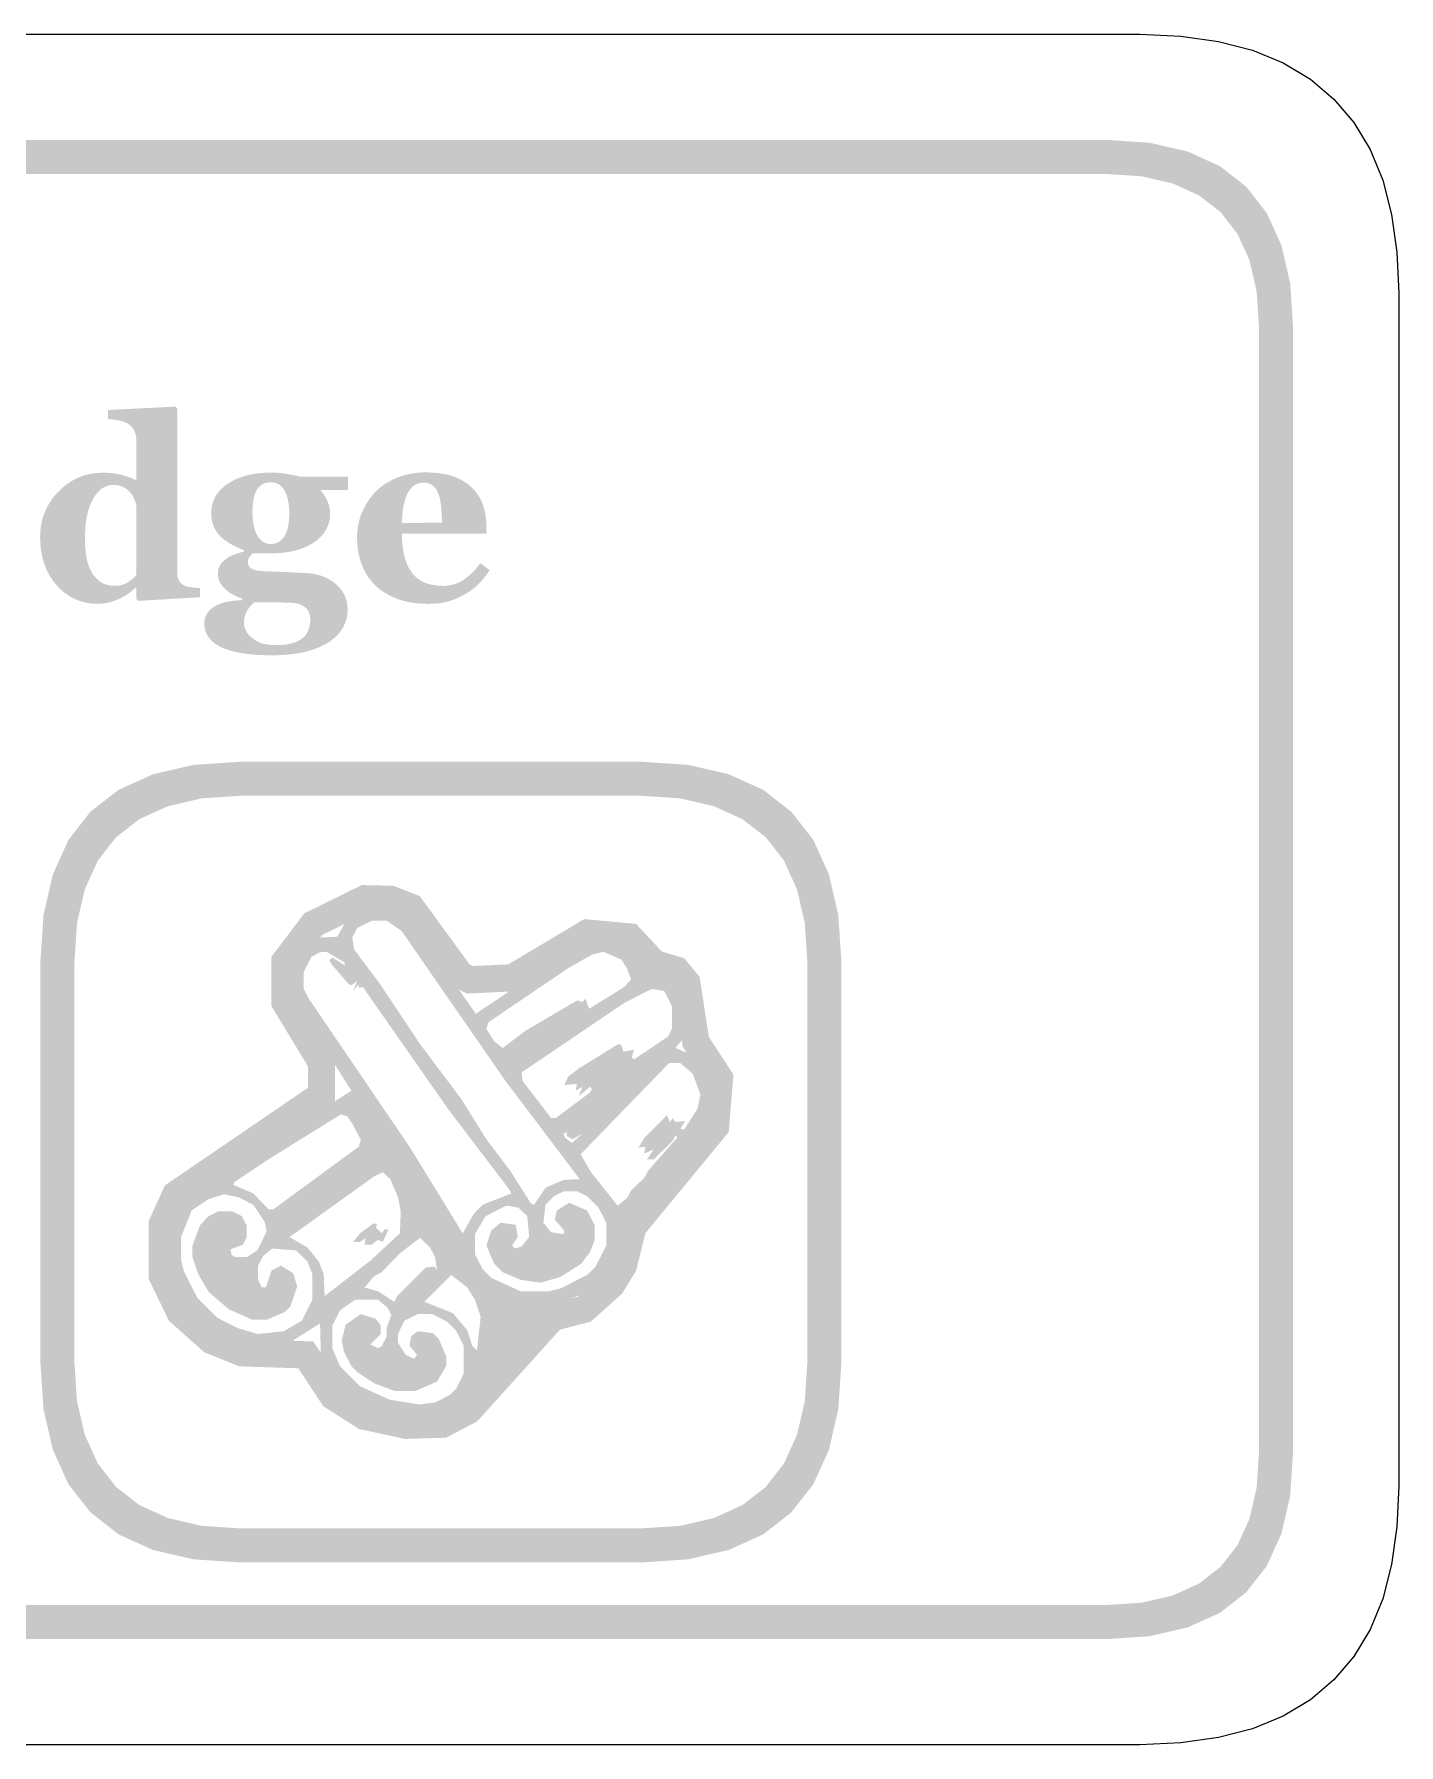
# Model space of a CAD drawing. Header units: millimetres. Extents: x 6 to 297, y 55 to 451.
# Drawn here: x 54.03 to 70.04, y 408.16 to 428.24 of the extents above; entities that cross this region are included whole.
import ezdxf

# ---------------------------------------------------------------- set-up
doc = ezdxf.new("R2010")
doc.units = ezdxf.units.MM
doc.layers.add('CUT', color=1, linetype='Continuous')
doc.layers.add('RASTER', color=7, linetype='Continuous')

msp = doc.modelspace()

# ---------------------------------------------------------------- hatches: boundary and pattern name
at = {"layer": 'RASTER'}
h = msp.add_hatch(color=7, dxfattribs=at)
h.paths.add_polyline_path([(7.2, 424.8), (7.234, 425.316), (7.337, 425.763), (7.509, 426.141), (7.75, 426.45), (8.059, 426.691), (8.438, 426.863), (8.884, 426.966), (9.4, 427), (66.6, 427), (67.116, 426.966), (67.563, 426.863), (67.941, 426.691), (68.25, 426.45), (68.491, 426.141), (68.663, 425.763), (68.766, 425.316), (68.8, 424.8), (68.8, 411.6), (68.766, 411.084), (68.663, 410.638), (68.491, 410.259), (68.25, 409.95), (67.941, 409.709), (67.563, 409.538), (67.116, 409.434), (66.6, 409.4), (9.4, 409.4), (8.884, 409.434), (8.438, 409.538), (8.059, 409.709), (7.75, 409.95), (7.509, 410.259), (7.337, 410.638), (7.234, 411.084), (7.2, 411.6)])
h.paths.add_polyline_path([(7.6, 424.8), (7.6, 411.6), (7.628, 411.178), (7.712, 410.813), (7.853, 410.503), (8.05, 410.25), (8.303, 410.053), (8.612, 409.912), (8.978, 409.828), (9.4, 409.8), (66.6, 409.8), (67.022, 409.828), (67.387, 409.912), (67.697, 410.053), (67.95, 410.25), (68.147, 410.503), (68.288, 410.813), (68.372, 411.178), (68.4, 411.6), (68.4, 424.8), (68.372, 425.222), (68.288, 425.588), (68.147, 425.897), (67.95, 426.15), (67.697, 426.347), (67.387, 426.488), (67.022, 426.572), (66.6, 426.6), (9.4, 426.6), (8.978, 426.572), (8.612, 426.488), (8.303, 426.347), (8.05, 426.15), (7.853, 425.897), (7.712, 425.588), (7.628, 425.222), (7.6, 424.8)], flags=0)
h = msp.add_hatch(color=7, dxfattribs=at)
h.paths.add_polyline_path([(55.972, 421.631), (55.25, 421.588), (55.228, 421.609), (55.228, 421.744), (55.218, 421.746), (55.199, 421.727), (55.179, 421.709), (55.157, 421.691), (55.133, 421.674), (55.108, 421.657), (55.082, 421.641), (55.053, 421.626), (55.024, 421.611), (54.993, 421.597), (54.962, 421.586), (54.932, 421.576), (54.901, 421.568), (54.87, 421.561), (54.839, 421.557), (54.808, 421.554), (54.777, 421.553), (54.705, 421.557), (54.635, 421.567), (54.57, 421.584), (54.507, 421.608), (54.448, 421.639), (54.392, 421.677), (54.339, 421.721), (54.289, 421.773), (54.244, 421.83), (54.205, 421.891), (54.172, 421.956), (54.145, 422.025), (54.124, 422.098), (54.109, 422.175), (54.1, 422.256), (54.097, 422.341), (54.101, 422.417), (54.111, 422.49), (54.127, 422.561), (54.151, 422.628), (54.181, 422.693), (54.218, 422.755), (54.261, 422.815), (54.312, 422.871), (54.367, 422.923), (54.425, 422.968), (54.485, 423.006), (54.549, 423.037), (54.615, 423.062), (54.684, 423.079), (54.756, 423.089), (54.831, 423.093), (54.861, 423.092), (54.89, 423.091), (54.919, 423.089), (54.948, 423.086), (54.975, 423.082), (55.003, 423.077), (55.03, 423.072), (55.057, 423.066), (55.082, 423.059), (55.107, 423.051), (55.13, 423.044), (55.151, 423.036), (55.172, 423.028), (55.191, 423.02), (55.209, 423.011), (55.225, 423.002), (55.225, 423.481), (55.225, 423.494), (55.224, 423.508), (55.222, 423.521), (55.22, 423.533), (55.217, 423.546), (55.213, 423.558), (55.208, 423.571), (55.203, 423.583), (55.197, 423.594), (55.191, 423.605), (55.185, 423.615), (55.177, 423.625), (55.17, 423.634), (55.162, 423.642), (55.153, 423.65), (55.145, 423.657), (55.133, 423.664), (55.12, 423.672), (55.107, 423.678), (55.093, 423.684), (55.079, 423.69), (55.064, 423.695), (55.048, 423.699), (55.031, 423.703), (55.014, 423.706), (54.997, 423.709), (54.98, 423.712), (54.963, 423.715), (54.946, 423.717), (54.928, 423.719), (54.911, 423.721), (54.894, 423.723), (54.894, 423.829), (55.685, 423.868), (55.707, 423.844), (55.707, 421.924), (55.707, 421.91), (55.708, 421.897), (55.71, 421.884), (55.712, 421.872), (55.714, 421.861), (55.717, 421.85), (55.721, 421.84), (55.725, 421.83), (55.73, 421.821), (55.736, 421.812), (55.742, 421.804), (55.749, 421.796), (55.757, 421.789), (55.766, 421.782), (55.775, 421.776), (55.785, 421.77), (55.793, 421.766), (55.802, 421.762), (55.812, 421.759), (55.823, 421.756), (55.834, 421.753), (55.847, 421.751), (55.86, 421.748), (55.875, 421.746), (55.889, 421.745), (55.903, 421.743), (55.916, 421.742), (55.929, 421.741), (55.941, 421.74), (55.952, 421.739), (55.962, 421.738), (55.972, 421.738)])
h.paths.add_polyline_path([(55.225, 421.892), (55.225, 422.719), (55.222, 422.728), (55.219, 422.736), (55.216, 422.745), (55.213, 422.755), (55.209, 422.764), (55.205, 422.774), (55.201, 422.784), (55.197, 422.794), (55.192, 422.804), (55.187, 422.814), (55.181, 422.824), (55.175, 422.834), (55.168, 422.843), (55.161, 422.853), (55.154, 422.862), (55.146, 422.871), (55.138, 422.879), (55.13, 422.886), (55.121, 422.894), (55.112, 422.9), (55.102, 422.907), (55.091, 422.914), (55.08, 422.92), (55.068, 422.926), (55.055, 422.931), (55.042, 422.936), (55.029, 422.94), (55.015, 422.943), (55.001, 422.946), (54.987, 422.948), (54.972, 422.949), (54.957, 422.949), (54.921, 422.947), (54.887, 422.939), (54.855, 422.926), (54.824, 422.908), (54.795, 422.884), (54.767, 422.856), (54.741, 422.822), (54.717, 422.784), (54.695, 422.74), (54.676, 422.692), (54.66, 422.64), (54.646, 422.584), (54.636, 422.523), (54.629, 422.459), (54.625, 422.39), (54.623, 422.316), (54.623, 422.287), (54.624, 422.258), (54.625, 422.231), (54.627, 422.204), (54.63, 422.177), (54.633, 422.152), (54.636, 422.127), (54.64, 422.103), (54.645, 422.08), (54.65, 422.057), (54.656, 422.035), (54.663, 422.013), (54.671, 421.992), (54.68, 421.971), (54.689, 421.951), (54.699, 421.931), (54.71, 421.912), (54.722, 421.894), (54.734, 421.878), (54.748, 421.862), (54.762, 421.847), (54.777, 421.834), (54.792, 421.821), (54.808, 421.809), (54.825, 421.799), (54.843, 421.79), (54.862, 421.783), (54.882, 421.777), (54.902, 421.772), (54.924, 421.768), (54.946, 421.766), (54.969, 421.766), (54.991, 421.766), (55.012, 421.768), (55.031, 421.77), (55.05, 421.774), (55.068, 421.779), (55.085, 421.785), (55.102, 421.792), (55.117, 421.8), (55.131, 421.809), (55.145, 421.819), (55.159, 421.829), (55.173, 421.84), (55.187, 421.852), (55.2, 421.864), (55.213, 421.878), (55.225, 421.892)], flags=0)
h = msp.add_hatch(color=7, dxfattribs=at)
h.paths.add_polyline_path([(57.708, 422.889), (57.386, 422.889), (57.4, 422.873), (57.413, 422.856), (57.425, 422.84), (57.436, 422.823), (57.446, 422.806), (57.455, 422.788), (57.464, 422.771), (57.471, 422.753), (57.478, 422.735), (57.484, 422.717), (57.489, 422.698), (57.493, 422.68), (57.496, 422.661), (57.498, 422.642), (57.5, 422.623), (57.5, 422.603), (57.499, 422.578), (57.497, 422.554), (57.492, 422.529), (57.486, 422.505), (57.479, 422.482), (57.47, 422.459), (57.459, 422.436), (57.446, 422.414), (57.432, 422.392), (57.417, 422.371), (57.4, 422.352), (57.383, 422.333), (57.365, 422.316), (57.346, 422.299), (57.325, 422.284), (57.304, 422.269), (57.281, 422.256), (57.257, 422.242), (57.232, 422.23), (57.207, 422.219), (57.18, 422.208), (57.152, 422.198), (57.124, 422.189), (57.094, 422.18), (57.064, 422.173), (57.033, 422.166), (57.001, 422.16), (56.969, 422.156), (56.936, 422.152), (56.903, 422.15), (56.868, 422.148), (56.833, 422.148), (56.595, 422.148), (56.59, 422.144), (56.586, 422.14), (56.581, 422.136), (56.576, 422.131), (56.571, 422.125), (56.566, 422.119), (56.561, 422.113), (56.556, 422.106), (56.551, 422.099), (56.547, 422.092), (56.543, 422.085), (56.54, 422.078), (56.538, 422.071), (56.536, 422.064), (56.535, 422.058), (56.535, 422.051), (56.535, 422.036), (56.538, 422.021), (56.542, 422.008), (56.547, 421.997), (56.555, 421.986), (56.564, 421.977), (56.574, 421.969), (56.586, 421.962), (56.6, 421.956), (56.617, 421.951), (56.636, 421.946), (56.658, 421.942), (56.683, 421.939), (56.71, 421.937), (56.74, 421.935), (56.772, 421.934), (56.805, 421.933), (56.839, 421.932), (56.872, 421.931), (56.906, 421.93), (56.94, 421.928), (56.974, 421.927), (57.007, 421.925), (57.042, 421.923), (57.074, 421.921), (57.105, 421.919), (57.133, 421.918), (57.158, 421.917), (57.181, 421.916), (57.202, 421.915), (57.22, 421.914), (57.236, 421.913), (57.258, 421.912), (57.279, 421.91), (57.3, 421.907), (57.321, 421.903), (57.342, 421.898), (57.363, 421.892), (57.384, 421.886), (57.405, 421.879), (57.425, 421.871), (57.445, 421.863), (57.464, 421.854), (57.483, 421.844), (57.501, 421.834), (57.518, 421.824), (57.534, 421.812), (57.55, 421.801), (57.566, 421.787), (57.582, 421.773), (57.597, 421.758), (57.611, 421.742), (57.625, 421.725), (57.638, 421.708), (57.65, 421.689), (57.661, 421.67), (57.671, 421.649), (57.68, 421.628), (57.688, 421.606), (57.694, 421.584), (57.699, 421.56), (57.702, 421.536), (57.704, 421.511), (57.705, 421.486), (57.704, 421.458), (57.702, 421.431), (57.698, 421.404), (57.692, 421.378), (57.684, 421.352), (57.675, 421.326), (57.664, 421.301), (57.652, 421.276), (57.637, 421.252), (57.621, 421.229), (57.604, 421.206), (57.584, 421.185), (57.563, 421.164), (57.54, 421.144), (57.515, 421.125), (57.488, 421.106), (57.459, 421.088), (57.428, 421.071), (57.395, 421.055), (57.361, 421.04), (57.326, 421.026), (57.289, 421.013), (57.25, 421.001), (57.211, 420.991), (57.169, 420.981), (57.125, 420.973), (57.078, 420.966), (57.03, 420.96), (56.978, 420.955), (56.925, 420.952), (56.869, 420.95), (56.81, 420.95), (56.717, 420.951), (56.629, 420.955), (56.547, 420.963), (56.471, 420.973), (56.401, 420.986), (56.336, 421.002), (56.277, 421.021), (56.224, 421.043), (56.177, 421.068), (56.136, 421.096), (56.102, 421.127), (56.074, 421.161), (56.052, 421.197), (56.036, 421.237), (56.027, 421.279), (56.023, 421.325), (56.025, 421.353), (56.03, 421.38), (56.039, 421.406), (56.051, 421.43), (56.066, 421.453), (56.084, 421.475), (56.106, 421.496), (56.132, 421.515), (56.161, 421.533), (56.194, 421.548), (56.23, 421.562), (56.27, 421.573), (56.314, 421.582), (56.362, 421.589), (56.413, 421.594), (56.469, 421.597), (56.469, 421.615), (56.436, 421.626), (56.405, 421.639), (56.376, 421.653), (56.349, 421.668), (56.323, 421.683), (56.3, 421.7), (56.278, 421.717), (56.259, 421.735), (56.241, 421.755), (56.226, 421.775), (56.213, 421.795), (56.202, 421.817), (56.194, 421.839), (56.188, 421.862), (56.184, 421.886), (56.183, 421.911), (56.184, 421.926), (56.185, 421.94), (56.187, 421.954), (56.191, 421.967), (56.195, 421.98), (56.2, 421.992), (56.206, 422.004), (56.213, 422.015), (56.221, 422.025), (56.229, 422.035), (56.238, 422.045), (56.247, 422.054), (56.257, 422.064), (56.268, 422.073), (56.279, 422.081), (56.29, 422.089), (56.301, 422.096), (56.312, 422.103), (56.323, 422.109), (56.335, 422.115), (56.348, 422.121), (56.361, 422.126), (56.375, 422.132), (56.39, 422.137), (56.404, 422.142), (56.418, 422.146), (56.431, 422.151), (56.443, 422.155), (56.455, 422.158), (56.467, 422.162), (56.478, 422.165), (56.488, 422.168), (56.488, 422.184), (56.44, 422.203), (56.395, 422.223), (56.354, 422.244), (56.316, 422.266), (56.282, 422.289), (56.25, 422.312), (56.222, 422.337), (56.197, 422.363), (56.175, 422.39), (56.156, 422.419), (56.14, 422.449), (56.127, 422.48), (56.117, 422.513), (56.11, 422.548), (56.105, 422.584), (56.104, 422.621), (56.107, 422.673), (56.116, 422.723), (56.132, 422.77), (56.154, 422.815), (56.182, 422.856), (56.216, 422.895), (56.256, 422.932), (56.302, 422.965), (56.354, 422.995), (56.408, 423.022), (56.466, 423.044), (56.528, 423.062), (56.592, 423.076), (56.66, 423.086), (56.731, 423.092), (56.806, 423.094), (56.83, 423.094), (56.855, 423.093), (56.879, 423.092), (56.904, 423.09), (56.928, 423.088), (56.951, 423.085), (56.975, 423.081), (56.998, 423.077), (57.021, 423.073), (57.042, 423.069), (57.062, 423.065), (57.08, 423.061), (57.097, 423.058), (57.113, 423.054), (57.127, 423.051), (57.14, 423.047), (57.708, 423.047)])
h.paths.add_polyline_path([(57.021, 422.609), (57.02, 422.651), (57.018, 422.69), (57.013, 422.728), (57.007, 422.763), (57, 422.795), (56.991, 422.826), (56.979, 422.854), (56.967, 422.88), (56.952, 422.904), (56.936, 422.924), (56.918, 422.941), (56.898, 422.955), (56.876, 422.966), (56.853, 422.974), (56.827, 422.978), (56.8, 422.98), (56.786, 422.979), (56.772, 422.978), (56.759, 422.976), (56.746, 422.973), (56.734, 422.969), (56.722, 422.965), (56.711, 422.959), (56.7, 422.953), (56.69, 422.946), (56.68, 422.938), (56.671, 422.929), (56.662, 422.92), (56.653, 422.909), (56.646, 422.899), (56.638, 422.887), (56.631, 422.874), (56.625, 422.862), (56.62, 422.848), (56.615, 422.835), (56.61, 422.82), (56.607, 422.806), (56.603, 422.79), (56.6, 422.774), (56.598, 422.758), (56.596, 422.741), (56.594, 422.724), (56.592, 422.707), (56.591, 422.69), (56.59, 422.673), (56.589, 422.656), (56.589, 422.639), (56.589, 422.621), (56.59, 422.582), (56.592, 422.545), (56.597, 422.509), (56.603, 422.476), (56.611, 422.444), (56.62, 422.414), (56.631, 422.385), (56.645, 422.359), (56.659, 422.335), (56.675, 422.314), (56.693, 422.296), (56.712, 422.282), (56.732, 422.271), (56.754, 422.263), (56.778, 422.258), (56.803, 422.256), (56.828, 422.258), (56.852, 422.262), (56.875, 422.269), (56.896, 422.279), (56.915, 422.292), (56.933, 422.308), (56.95, 422.327), (56.965, 422.349), (56.978, 422.373), (56.989, 422.399), (56.999, 422.428), (57.007, 422.46), (57.013, 422.494), (57.017, 422.53), (57.02, 422.568), (57.021, 422.609)], flags=0)
h.paths.add_polyline_path([(57.267, 421.379), (57.267, 421.391), (57.265, 421.404), (57.263, 421.416), (57.26, 421.428), (57.256, 421.441), (57.251, 421.453), (57.246, 421.465), (57.239, 421.478), (57.231, 421.49), (57.221, 421.501), (57.209, 421.512), (57.194, 421.522), (57.178, 421.532), (57.159, 421.541), (57.138, 421.55), (57.115, 421.558), (57.1, 421.56), (57.084, 421.562), (57.066, 421.563), (57.045, 421.565), (57.022, 421.566), (56.997, 421.567), (56.97, 421.568), (56.941, 421.569), (56.91, 421.57), (56.875, 421.571), (56.838, 421.571), (56.798, 421.571), (56.755, 421.572), (56.709, 421.572), (56.661, 421.572), (56.609, 421.572), (56.597, 421.561), (56.585, 421.549), (56.573, 421.537), (56.562, 421.524), (56.552, 421.511), (56.542, 421.497), (56.533, 421.483), (56.524, 421.468), (56.516, 421.453), (56.509, 421.437), (56.503, 421.42), (56.498, 421.402), (56.494, 421.383), (56.491, 421.364), (56.49, 421.344), (56.489, 421.323), (56.49, 421.314), (56.491, 421.304), (56.492, 421.295), (56.494, 421.285), (56.497, 421.275), (56.501, 421.264), (56.505, 421.253), (56.51, 421.243), (56.515, 421.232), (56.521, 421.221), (56.528, 421.21), (56.536, 421.2), (56.545, 421.19), (56.554, 421.18), (56.564, 421.17), (56.574, 421.161), (56.587, 421.15), (56.601, 421.14), (56.614, 421.131), (56.628, 421.123), (56.643, 421.115), (56.658, 421.107), (56.673, 421.1), (56.688, 421.094), (56.705, 421.088), (56.724, 421.083), (56.745, 421.079), (56.768, 421.076), (56.792, 421.073), (56.819, 421.071), (56.848, 421.07), (56.879, 421.07), (56.925, 421.071), (56.968, 421.074), (57.008, 421.08), (57.046, 421.088), (57.08, 421.098), (57.112, 421.111), (57.141, 421.126), (57.167, 421.143), (57.191, 421.163), (57.211, 421.185), (57.228, 421.21), (57.242, 421.239), (57.253, 421.269), (57.261, 421.303), (57.266, 421.34), (57.267, 421.379)], flags=0)
h = msp.add_hatch(color=7, dxfattribs=at)
h.paths.add_polyline_path([(59.372, 421.95), (59.359, 421.929), (59.345, 421.909), (59.331, 421.889), (59.315, 421.869), (59.3, 421.849), (59.283, 421.83), (59.266, 421.811), (59.248, 421.793), (59.23, 421.774), (59.211, 421.757), (59.191, 421.74), (59.171, 421.724), (59.15, 421.708), (59.128, 421.694), (59.106, 421.679), (59.083, 421.666), (59.059, 421.652), (59.034, 421.64), (59.01, 421.628), (58.985, 421.617), (58.96, 421.607), (58.935, 421.598), (58.91, 421.589), (58.885, 421.582), (58.859, 421.575), (58.833, 421.569), (58.806, 421.564), (58.777, 421.56), (58.748, 421.557), (58.718, 421.555), (58.686, 421.554), (58.654, 421.553), (58.601, 421.554), (58.55, 421.557), (58.5, 421.562), (58.452, 421.569), (58.406, 421.577), (58.362, 421.588), (58.32, 421.6), (58.28, 421.615), (58.242, 421.631), (58.205, 421.648), (58.17, 421.667), (58.136, 421.687), (58.105, 421.708), (58.075, 421.731), (58.047, 421.755), (58.02, 421.78), (57.995, 421.807), (57.972, 421.835), (57.95, 421.863), (57.93, 421.894), (57.912, 421.925), (57.895, 421.957), (57.88, 421.991), (57.867, 422.026), (57.855, 422.061), (57.845, 422.098), (57.836, 422.135), (57.829, 422.173), (57.824, 422.212), (57.82, 422.251), (57.817, 422.291), (57.816, 422.332), (57.817, 422.37), (57.82, 422.406), (57.824, 422.443), (57.83, 422.479), (57.838, 422.514), (57.847, 422.55), (57.858, 422.584), (57.871, 422.619), (57.886, 422.653), (57.902, 422.685), (57.919, 422.717), (57.938, 422.748), (57.958, 422.778), (57.98, 422.807), (58.003, 422.835), (58.027, 422.863), (58.053, 422.888), (58.08, 422.912), (58.109, 422.935), (58.14, 422.957), (58.172, 422.977), (58.206, 422.996), (58.241, 423.014), (58.279, 423.031), (58.317, 423.046), (58.357, 423.059), (58.397, 423.07), (58.439, 423.079), (58.482, 423.087), (58.526, 423.092), (58.571, 423.095), (58.618, 423.096), (58.668, 423.095), (58.716, 423.092), (58.761, 423.089), (58.804, 423.083), (58.845, 423.076), (58.884, 423.068), (58.92, 423.057), (58.955, 423.046), (58.987, 423.033), (59.018, 423.019), (59.047, 423.003), (59.075, 422.986), (59.102, 422.969), (59.127, 422.95), (59.151, 422.929), (59.173, 422.908), (59.193, 422.887), (59.212, 422.864), (59.229, 422.841), (59.245, 422.817), (59.259, 422.792), (59.273, 422.766), (59.284, 422.739), (59.294, 422.711), (59.303, 422.683), (59.311, 422.654), (59.318, 422.624), (59.323, 422.595), (59.327, 422.565), (59.33, 422.535), (59.332, 422.504), (59.333, 422.473), (59.333, 422.378), (58.342, 422.378), (58.344, 422.305), (58.35, 422.237), (58.359, 422.173), (58.371, 422.113), (58.387, 422.059), (58.407, 422.008), (58.431, 421.962), (58.458, 421.921), (58.489, 421.884), (58.524, 421.852), (58.564, 421.825), (58.608, 421.803), (58.656, 421.786), (58.708, 421.774), (58.765, 421.767), (58.826, 421.764), (58.86, 421.765), (58.893, 421.769), (58.925, 421.775), (58.956, 421.783), (58.987, 421.794), (59.017, 421.806), (59.045, 421.822), (59.073, 421.84), (59.1, 421.859), (59.126, 421.88), (59.151, 421.902), (59.175, 421.925), (59.198, 421.95), (59.22, 421.975), (59.241, 422.002), (59.261, 422.031)])
h.paths.add_polyline_path([(58.813, 422.507), (58.812, 422.529), (58.812, 422.551), (58.811, 422.573), (58.81, 422.596), (58.809, 422.618), (58.808, 422.641), (58.806, 422.664), (58.804, 422.687), (58.801, 422.709), (58.798, 422.731), (58.795, 422.751), (58.792, 422.771), (58.788, 422.789), (58.783, 422.806), (58.778, 422.823), (58.773, 422.838), (58.766, 422.854), (58.759, 422.87), (58.752, 422.885), (58.743, 422.898), (58.735, 422.911), (58.725, 422.922), (58.715, 422.932), (58.705, 422.942), (58.694, 422.95), (58.682, 422.957), (58.669, 422.963), (58.656, 422.968), (58.642, 422.972), (58.627, 422.975), (58.612, 422.976), (58.596, 422.977), (58.568, 422.975), (58.542, 422.97), (58.517, 422.961), (58.494, 422.948), (58.472, 422.932), (58.452, 422.913), (58.433, 422.889), (58.416, 422.863), (58.4, 422.832), (58.386, 422.797), (58.374, 422.758), (58.364, 422.715), (58.355, 422.668), (58.349, 422.616), (58.345, 422.561), (58.342, 422.501)], flags=0)
h = msp.add_hatch(color=7, dxfattribs=at)
h.paths.add_polyline_path([(54.1, 417.35), (54.137, 417.901), (54.247, 418.378), (54.43, 418.782), (54.687, 419.113), (55.018, 419.37), (55.422, 419.553), (55.899, 419.663), (56.45, 419.7), (61.15, 419.7), (61.701, 419.663), (62.178, 419.553), (62.582, 419.37), (62.913, 419.112), (63.17, 418.782), (63.353, 418.378), (63.463, 417.901), (63.5, 417.35), (63.5, 412.65), (63.463, 412.099), (63.353, 411.622), (63.17, 411.218), (62.912, 410.888), (62.582, 410.63), (62.178, 410.447), (61.701, 410.337), (61.15, 410.3), (56.45, 410.3), (55.899, 410.337), (55.422, 410.447), (55.018, 410.63), (54.688, 410.888), (54.43, 411.218), (54.247, 411.622), (54.137, 412.099), (54.1, 412.65)])
h.paths.add_polyline_path([(54.5, 417.35), (54.5, 412.65), (54.53, 412.193), (54.622, 411.797), (54.774, 411.462), (54.987, 411.188), (55.262, 410.974), (55.597, 410.822), (55.993, 410.73), (56.45, 410.7), (61.15, 410.7), (61.607, 410.73), (62.003, 410.822), (62.338, 410.974), (62.613, 411.188), (62.826, 411.462), (62.978, 411.797), (63.07, 412.193), (63.1, 412.65), (63.1, 417.35), (63.07, 417.807), (62.978, 418.203), (62.826, 418.538), (62.613, 418.813), (62.338, 419.026), (62.003, 419.178), (61.607, 419.27), (61.15, 419.3), (56.45, 419.3), (55.993, 419.27), (55.597, 419.178), (55.262, 419.026), (54.988, 418.813), (54.774, 418.538), (54.622, 418.203), (54.53, 417.807), (54.5, 417.35)], flags=0)
h = msp.add_hatch(color=7, dxfattribs=at)
h.paths.add_polyline_path([(57.872, 418.252), (58.241, 418.244), (58.552, 418.123), (59.136, 417.322), (59.175, 417.302), (59.591, 417.321), (60.482, 417.853), (61.09, 417.796), (61.393, 417.472), (61.656, 417.393), (61.836, 417.174), (61.944, 416.469), (62.233, 416.027), (62.178, 415.353), (61.201, 414.167), (61.09, 413.723), (60.924, 413.454), (60.56, 413.128), (60.197, 413.033), (59.226, 411.956), (58.86, 411.765), (58.382, 411.75), (57.839, 411.867), (57.418, 412.136), (57.126, 412.58), (56.435, 412.602), (56.024, 412.767), (55.608, 413.138), (55.371, 413.628), (55.371, 414.309), (55.561, 414.726), (57.239, 415.872), (57.239, 416.125), (56.81, 416.834), (56.81, 417.408), (57.197, 417.92)])
h.paths.add_polyline_path([(57.943, 417.93), (57.406, 417.666), (57.13, 417.301), (57.13, 416.924), (57.559, 416.214), (57.559, 415.703), (55.815, 414.512), (55.691, 414.239), (55.691, 413.702), (55.868, 413.335), (56.195, 413.043), (56.501, 412.92), (57.303, 412.895), (57.648, 412.369), (57.963, 412.168), (58.411, 412.071), (58.777, 412.083), (59.027, 412.213), (60.024, 413.319), (60.404, 413.418), (60.676, 413.662), (60.792, 413.848), (60.908, 414.315), (61.867, 415.479), (61.905, 415.943), (61.638, 416.352), (61.533, 417.039), (61.471, 417.115), (61.219, 417.19), (60.939, 417.489), (60.556, 417.525), (59.686, 417.006), (59.104, 416.978), (58.922, 417.072), (58.348, 417.858), (58.177, 417.925), (57.943, 417.93)], flags=0)
h = msp.add_hatch(color=7, dxfattribs=at)
h.paths.add_polyline_path([(57.938, 417.994), (58.162, 418.004), (58.406, 417.88), (59.21, 416.742), (60.261, 417.445), (60.573, 417.602), (60.84, 417.602), (61.018, 417.512), (61.085, 417.445), (61.199, 417.224), (61.41, 417.2), (61.554, 417.11), (61.677, 416.866), (61.677, 416.564), (61.62, 416.42), (61.554, 416.34), (61.788, 416.239), (61.888, 416.139), (62.012, 415.828), (61.979, 415.593), (61.821, 415.315), (60.931, 414.264), (60.907, 414.02), (60.84, 413.819), (60.75, 413.675), (60.516, 413.474), (60.06, 413.293), (59.913, 413.106), (59.726, 412.925), (59.679, 412.838), (59.424, 412.59), (59.377, 412.503), (59.009, 412.135), (58.765, 412.011), (58.296, 412.011), (57.961, 412.111), (57.683, 412.269), (57.549, 412.403), (57.425, 412.614), (57.392, 412.714), (57.382, 413.106), (57.024, 412.881), (56.789, 412.815), (56.522, 412.848), (56.143, 413.005), (56.043, 413.072), (55.775, 413.374), (55.618, 413.718), (55.618, 413.886), (55.584, 413.953), (55.651, 414.321), (55.808, 414.599), (57.75, 415.838), (57.369, 416.44), (57.181, 416.688), (57.057, 416.933), (57.024, 417.167), (57.134, 417.458), (57.215, 417.545), (57.392, 417.636), (57.583, 417.646), (57.717, 417.88)])
h.paths.add_polyline_path([(57.995, 417.836), (57.817, 417.746), (57.76, 417.636), (57.784, 417.492), (58.072, 417.11), (58.554, 416.387), (59.043, 415.737), (59.324, 415.282), (59.612, 414.9), (59.859, 414.512), (59.893, 414.499), (60.027, 414.699), (60.238, 414.79), (60.429, 414.8), (59.558, 415.952), (58.339, 417.713), (58.162, 417.836)], flags=0)
h.paths.add_polyline_path([(57.392, 417.468), (57.282, 417.411), (57.191, 417.234), (57.191, 417.033), (57.248, 416.922), (58.44, 415.168), (59.056, 414.164), (59.19, 414.398), (59.29, 414.499), (59.625, 414.632), (59.612, 414.666), (58.889, 415.617), (57.884, 417.056), (57.837, 417.043), (57.837, 417.09), (57.77, 417.01), (57.817, 417.123), (57.75, 417.076), (57.717, 417.09), (57.516, 417.324), (57.492, 417.368), (57.526, 417.401), (57.67, 417.311), (57.67, 417.344), (57.459, 417.468)], flags=0)
h.paths.add_polyline_path([(60.706, 417.468), (60.573, 417.435), (60.295, 417.277), (59.357, 416.641), (59.334, 416.564), (59.424, 416.42), (59.525, 416.34), (59.792, 416.541), (60.362, 416.876), (60.405, 416.899), (60.462, 416.876), (60.496, 416.922), (60.539, 416.799), (60.951, 417.056), (61.031, 417.143), (60.984, 417.277), (60.917, 417.378)], flags=0)
h.paths.add_polyline_path([(61.276, 417.033), (60.964, 416.876), (59.746, 416.052), (59.759, 415.952), (60.094, 415.516), (60.147, 415.516), (60.549, 415.818), (60.573, 415.861), (60.549, 415.885), (60.415, 415.771), (60.462, 415.885), (60.382, 415.838), (60.395, 415.918), (60.248, 415.905), (60.295, 416.005), (60.429, 416.106), (60.884, 416.387), (60.917, 416.373), (60.941, 416.296), (61.065, 416.32), (61.041, 416.229), (61.065, 416.206), (61.466, 416.474), (61.51, 416.564), (61.51, 416.832), (61.42, 417.01)], flags=0)
h.paths.add_polyline_path([(61.477, 416.162), (60.439, 415.091), (60.563, 414.88), (60.874, 414.489), (60.984, 414.579), (61.031, 414.666), (61.185, 414.813), (61.232, 414.9), (61.577, 415.292), (61.554, 415.315), (61.52, 415.248), (61.299, 415.034), (61.219, 415.034), (61.299, 415.148), (61.185, 415.101), (61.199, 415.182), (61.118, 415.168), (61.185, 415.282), (61.453, 415.55), (61.487, 415.469), (61.52, 415.516), (61.554, 415.469), (61.667, 415.483), (61.61, 415.392), (61.654, 415.382), (61.811, 415.627), (61.845, 415.794), (61.754, 416.039), (61.61, 416.162)], flags=0)
h.paths.add_polyline_path([(57.626, 415.56), (56.779, 415.034), (56.378, 414.766), (56.364, 414.733), (56.599, 414.632), (56.779, 414.445), (56.833, 414.445), (57.837, 415.182), (57.861, 415.259), (57.77, 415.436), (57.703, 415.536)], flags=0)
h.paths.add_polyline_path([(60.271, 415.359), (60.238, 415.325), (60.261, 415.282), (60.338, 415.225), (60.462, 415.336), (60.348, 415.269), (60.281, 415.302)], flags=0)
h.paths.add_polyline_path([(58.119, 414.88), (58.018, 414.833), (57.024, 414.12), (57.235, 413.996), (57.369, 413.829), (57.425, 413.685), (57.436, 413.427), (57.971, 413.842), (58.319, 414.164), (58.329, 414.422), (58.296, 414.589), (58.206, 414.8)], flags=0)
h.paths.add_polyline_path([(60.238, 414.656), (60.127, 414.599), (60.027, 414.499), (60.003, 414.288), (60.094, 414.177), (60.238, 414.154), (60.248, 414.197), (60.137, 414.321), (60.161, 414.432), (60.305, 414.522), (60.516, 414.432), (60.606, 414.254), (60.606, 414.087), (60.549, 413.943), (60.449, 413.809), (60.204, 413.652), (59.97, 413.585), (59.736, 413.618), (59.525, 413.708), (59.424, 413.809), (59.334, 414.02), (59.391, 414.197), (59.501, 414.288), (59.679, 414.264), (59.702, 414.12), (59.635, 414.02), (59.669, 413.986), (59.746, 414.01), (59.836, 414.12), (59.813, 414.365), (59.712, 414.465), (59.568, 414.489), (59.324, 414.365), (59.2, 414.154), (59.2, 413.919), (59.29, 413.742), (59.391, 413.641), (59.736, 413.484), (60.07, 413.484), (60.204, 413.518), (60.516, 413.675), (60.616, 413.775), (60.74, 414.02), (60.74, 414.288), (60.65, 414.465), (60.516, 414.599), (60.405, 414.656)], flags=0)
h.paths.add_polyline_path([(56.254, 414.622), (56.076, 414.566), (55.875, 414.432), (55.751, 414.12), (55.751, 413.852), (55.785, 413.718), (55.942, 413.407), (56.177, 413.173), (56.421, 413.049), (56.655, 412.982), (56.957, 413.015), (57.168, 413.139), (57.292, 413.384), (57.292, 413.685), (57.235, 413.829), (57.101, 413.963), (56.823, 413.986), (56.712, 413.896), (56.655, 413.785), (56.655, 413.618), (56.699, 413.528), (56.746, 413.528), (56.813, 413.729), (56.923, 413.785), (57.067, 413.695), (57.114, 413.541), (57.034, 413.307), (56.967, 413.24), (56.756, 413.149), (56.588, 413.149), (56.311, 413.273), (56.076, 413.474), (55.952, 413.685), (55.885, 413.886), (55.885, 414.02), (55.976, 414.264), (56.076, 414.365), (56.187, 414.422), (56.354, 414.422), (56.465, 414.365), (56.522, 414.254), (56.522, 414.12), (56.478, 414.03), (56.331, 413.976), (56.344, 413.909), (56.388, 413.886), (56.522, 413.886), (56.645, 413.963), (56.756, 414.187), (56.732, 414.298), (56.599, 414.499), (56.421, 414.589)], flags=0)
h.paths.add_polyline_path([(58.005, 414.278), (58.052, 414.278), (58.038, 414.231), (58.105, 414.164), (58.139, 414.211), (58.185, 414.211), (58.119, 414.063), (58.062, 414.087), (57.985, 414.03), (57.904, 414.03), (57.918, 414.11), (57.851, 414.063), (57.77, 414.063), (57.851, 414.164)], flags=0)
h.paths.add_polyline_path([(58.554, 414.11), (58.319, 413.929), (58.105, 413.708), (58.018, 413.662), (57.904, 413.528), (58.062, 413.484), (58.252, 413.36), (58.286, 413.427), (58.621, 413.762), (58.721, 413.775), (58.755, 413.729), (58.731, 413.886), (58.674, 413.996)], flags=0)
h.paths.add_polyline_path([(58.922, 413.675), (58.607, 413.36), (58.942, 413.226), (59.11, 413.025), (59.166, 412.848), (59.223, 412.791), (59.267, 413.183), (59.2, 413.384), (59.11, 413.528)], flags=0)
h.paths.add_polyline_path([(57.794, 413.384), (57.616, 413.26), (57.526, 413.082), (57.526, 412.815), (57.616, 412.604), (57.851, 412.369), (58.196, 412.212), (58.54, 412.155), (58.731, 412.178), (58.909, 412.269), (58.976, 412.336), (59.066, 412.513), (59.066, 412.848), (58.976, 413.025), (58.875, 413.126), (58.698, 413.216), (58.53, 413.216), (58.373, 413.139), (58.296, 412.982), (58.296, 412.881), (58.386, 412.738), (58.487, 412.691), (58.52, 412.738), (58.43, 412.848), (58.453, 412.958), (58.53, 413.015), (58.708, 412.992), (58.775, 412.925), (58.865, 412.714), (58.865, 412.614), (58.755, 412.423), (58.497, 412.312), (58.262, 412.312), (58.018, 412.403), (57.817, 412.537), (57.75, 412.604), (57.66, 412.781), (57.636, 412.905), (57.683, 413.092), (57.861, 413.216), (58.038, 413.159), (58.095, 413.082), (58.095, 412.982), (57.971, 412.858), (58.062, 412.815), (58.105, 412.838), (58.162, 412.948), (58.162, 413.049), (58.219, 413.206), (58.172, 413.293), (58.062, 413.384)], flags=0)

# ---------------------------------------------------------------- linework, layer by layer
at = {"layer": 'CUT'}
msp.add_lwpolyline([(8.999, 428.24), (67.001, 428.24), (67.483, 428.219), (67.925, 428.156), (68.325, 428.051), (68.685, 427.903), (69.003, 427.712), (69.278, 427.478), (69.512, 427.203), (69.703, 426.885), (69.851, 426.525), (69.956, 426.125), (70.019, 425.683), (70.04, 425.201), (70.04, 411.199), (70.019, 410.717), (69.956, 410.275), (69.851, 409.875), (69.703, 409.515), (69.512, 409.197), (69.278, 408.922), (69.003, 408.688), (68.685, 408.497), (68.325, 408.349), (67.925, 408.244), (67.483, 408.181), (67.001, 408.16), (8.999, 408.16)], dxfattribs=at)

doc.saveas('drawing.dxf')
